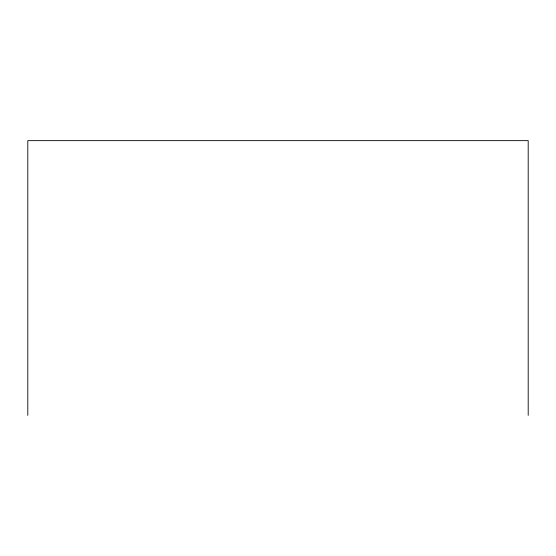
<?xml version="1.0" encoding="UTF-8"?>
<svg xmlns="http://www.w3.org/2000/svg" width="556" height="556" viewBox="0 0 556 556"><rect width="100%" height="100%" fill="white"/><g stroke="black" fill="none" stroke-linecap="round" stroke-linejoin="round"><path stroke-width="0.83" d="M528.2 415.353L528.2 140.647L27.8 140.647L27.8 415.353"/></g></svg>
